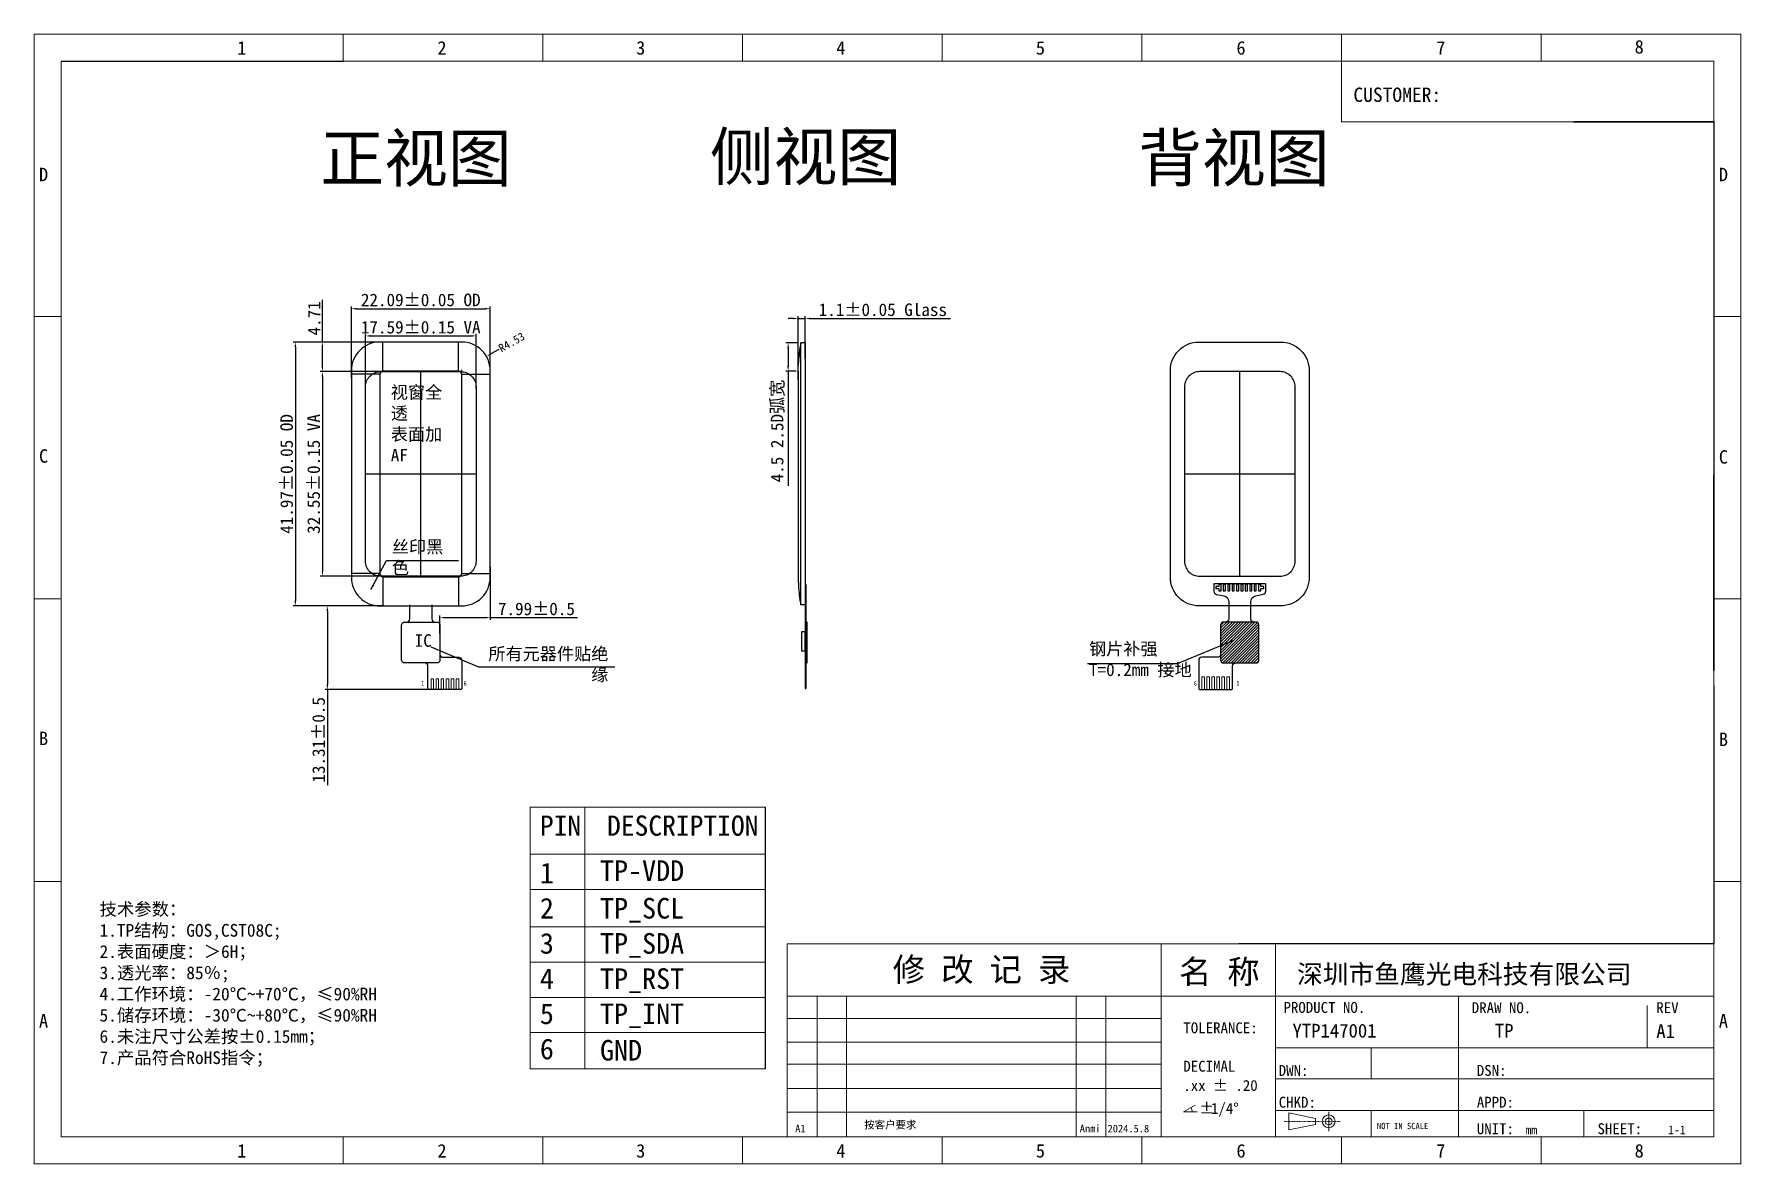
# Model space of a CAD drawing. Header units: inches. Extents: x 153 to 1143, y -4327 to -277.
# Drawn here: x 502.2 to 773.8, y -461.9 to -282.2 of the extents above; entities that cross this region are included whole.
import ezdxf

# ---------------------------------------------------------------- set-up
doc = ezdxf.new("R2010")
doc.units = ezdxf.units.IN
doc.header["$MEASUREMENT"] = 0
doc.linetypes.add('CENTER', pattern=[0.6, 0.375, -0.075, 0.075, -0.075])
for name, color, linetype in [('3', 2, 'Continuous'), ('COVER LENS', 6, 'Continuous'), ('dim', 4, 'Continuous'), ('FPC', 50, 'Continuous'), ('LENS', 5, 'Continuous'), ('需修改处', 1, 'Continuous')]:
    doc.layers.add(name, color=color, linetype=linetype)
doc.layers.add('CoverLens', color=6, linetype='Continuous', lineweight=13)
doc.layers.add('图框', color=7, linetype='Continuous', lineweight=25)
doc.styles.add('RD', font='ROMAND.shx', dxfattribs={"width": 0.8})
doc.styles.get("Standard").update_dxf_attribs({"font": 'txt', "bigfont": 'gbcbig.shx'})
doc.styles.add('宋体', font='SimSun.ttf')
doc.dimstyles.get("Standard").update_dxf_attribs({"dimtxt": 0.18, "dimasz": 0.18, "dimexe": 0.18, "dimexo": 0.0625, "dimgap": 0.09, "dimtad": 0, "dimtih": 1, "dimtoh": 1, "dimdec": 4, "dimzin": 0, "dimdsep": 46, "dimtxsty": 'Standard', "dimcen": 0.09, "dimadec": 0, "dimazin": 0, "dimtfac": 1, "dimtdec": 4, "dimtofl": 0, "dimtmove": 0, "dimatfit": 3, "dimfxl": 1, "dimtolj": 1, "dimtzin": 0, "dimarcsym": 0})
doc.dimstyles.new('YH', dxfattribs={"dimtxt": 1.2, "dimasz": 0.8, "dimexe": 0.35, "dimexo": 0.35, "dimgap": 0.3, "dimtad": 1, "dimzin": 9, "dimdsep": 46, "dimtxsty": '宋体', "dimcen": 0, "dimazin": 2, "dimtfac": 1, "dimtmove": 0, "dimatfit": 3, "dimfxl": 1, "dimarcsym": 0})

# ---------------------------------------------------------------- blocks, each defined once
blk = doc.blocks.new('*D25')
at = {"layer": 'Defpoints', "color": 0, "transparency": 16777216}
for p in [(572.52, -330.22), (554.93, -338.57), (572.52, -338.9)]:
    blk.add_point(p, dxfattribs=at)
at = {"layer": 'dim', "color": 0, "lineweight": -2, "transparency": 16777216}
for p, q in [((554.93, -338.22), (554.93, -329.87)), ((555.73, -330.22), (571.72, -330.22)), ((572.52, -338.55), (572.52, -329.87))]:
    blk.add_line(p, q, dxfattribs=at)
at = {"layer": 'dim', "color": 0, "transparency": 16777216}
for points in [[(555.73, -330.09), (555.73, -330.36), (554.93, -330.22)], [(571.72, -330.09), (571.72, -330.36), (572.52, -330.22)]]:
    blk.add_solid(points, dxfattribs=at)
at = {"layer": 'dim', "color": 0, "transparency": 16777216, "insert": (563.72, -328.85), "char_height": 2, "attachment_point": 5, "style": '宋体'}
blk.add_mtext('17.59%%P0.15 VA', dxfattribs=at)
blk = doc.blocks.new('*D26')
at = {"layer": 'Defpoints', "color": 0, "transparency": 16777216}
for p in [(574.77, -325.89), (552.68, -337.22), (574.77, -337.08)]:
    blk.add_point(p, dxfattribs=at)
at = {"layer": 'dim', "color": 0, "lineweight": -2, "transparency": 16777216}
for p, q in [((552.68, -336.87), (552.68, -325.54)), ((574.77, -336.73), (574.77, -325.54)), ((553.48, -325.89), (573.97, -325.89))]:
    blk.add_line(p, q, dxfattribs=at)
at = {"layer": 'dim', "color": 0, "transparency": 16777216}
for points in [[(553.48, -325.76), (553.48, -326.03), (552.68, -325.89)], [(573.97, -325.76), (573.97, -326.03), (574.77, -325.89)]]:
    blk.add_solid(points, dxfattribs=at)
at = {"layer": 'dim', "color": 0, "transparency": 16777216, "insert": (563.72, -324.51), "char_height": 2, "attachment_point": 5, "style": '宋体'}
blk.add_mtext('22.09%%P0.05 OD', dxfattribs=at)
blk = doc.blocks.new('*D27')
at = {"layer": 'Defpoints', "color": 0, "transparency": 16777216}
for p in [(558.05, -335.9), (548.07, -368.45), (558.15, -368.45)]:
    blk.add_point(p, dxfattribs=at)
at = {"layer": 'dim', "color": 0, "lineweight": -2, "transparency": 16777216}
for p, q in [((557.7, -335.9), (547.72, -335.9)), ((548.07, -336.7), (548.07, -367.65)), ((557.8, -368.45), (547.72, -368.45))]:
    blk.add_line(p, q, dxfattribs=at)
at = {"layer": 'dim', "color": 0, "transparency": 16777216}
for points in [[(547.94, -336.7), (548.2, -336.7), (548.07, -335.9)], [(547.94, -367.65), (548.2, -367.65), (548.07, -368.45)]]:
    blk.add_solid(points, dxfattribs=at)
at = {"layer": 'dim', "color": 0, "transparency": 16777216, "insert": (546.69, -352.18), "char_height": 2, "attachment_point": 5, "rotation": 90, "style": '宋体'}
blk.add_mtext('32.55%%P0.15 VA', dxfattribs=at)
blk = doc.blocks.new('*D28')
at = {"layer": 'Defpoints', "color": 0, "transparency": 16777216}
for p in [(557.99, -331.19), (543.77, -373.16), (557.95, -373.16)]:
    blk.add_point(p, dxfattribs=at)
at = {"layer": 'dim', "color": 0, "lineweight": -2, "transparency": 16777216}
for p, q in [((557.64, -331.19), (543.42, -331.19)), ((543.77, -331.99), (543.77, -372.36)), ((557.6, -373.16), (543.42, -373.16))]:
    blk.add_line(p, q, dxfattribs=at)
at = {"layer": 'dim', "color": 0, "transparency": 16777216}
for points in [[(543.63, -331.99), (543.9, -331.99), (543.77, -331.19)], [(543.63, -372.36), (543.9, -372.36), (543.77, -373.16)]]:
    blk.add_solid(points, dxfattribs=at)
at = {"layer": 'dim', "color": 0, "transparency": 16777216, "insert": (542.39, -352.18), "char_height": 2, "attachment_point": 5, "rotation": 90, "style": '宋体'}
blk.add_mtext('41.97%%P0.05 OD', dxfattribs=at)
blk = doc.blocks.new('*D30')
at = {"layer": 'Defpoints', "color": 0, "transparency": 16777216}
for p in [(548.07, -331.19), (557.99, -331.19), (558.05, -335.9)]:
    blk.add_point(p, dxfattribs=at)
at = {"layer": 'dim', "color": 0, "lineweight": -2, "transparency": 16777216}
for p, q in [((548.07, -331.19), (548.07, -324.46)), ((557.64, -331.19), (547.72, -331.19)), ((548.07, -335.1), (548.07, -331.99)), ((557.7, -335.9), (547.72, -335.9))]:
    blk.add_line(p, q, dxfattribs=at)
at = {"layer": 'dim', "color": 0, "transparency": 16777216}
for points in [[(547.94, -331.99), (548.2, -331.99), (548.07, -331.19)], [(547.94, -335.1), (548.2, -335.1), (548.07, -335.9)]]:
    blk.add_solid(points, dxfattribs=at)
at = {"layer": 'dim', "color": 0, "transparency": 16777216, "insert": (546.77, -327.43), "char_height": 2, "attachment_point": 5, "rotation": 90, "style": '宋体'}
blk.add_mtext('4.71', dxfattribs=at)
blk = doc.blocks.new('*D31')
at = {"layer": 'Defpoints', "color": 0, "transparency": 16777216}
for p in [(557.95, -373.16), (548.86, -386.48), (565.26, -386.48)]:
    blk.add_point(p, dxfattribs=at)
at = {"layer": 'dim', "color": 0, "lineweight": -2, "transparency": 16777216}
for p, q in [((557.6, -373.16), (548.51, -373.16)), ((548.86, -373.96), (548.86, -385.68)), ((564.91, -386.48), (548.51, -386.48)), ((548.86, -386.48), (548.86, -401.68))]:
    blk.add_line(p, q, dxfattribs=at)
at = {"layer": 'dim', "color": 0, "transparency": 16777216}
for points in [[(548.72, -373.96), (548.99, -373.96), (548.86, -373.16)], [(548.72, -385.68), (548.99, -385.68), (548.86, -386.48)]]:
    blk.add_solid(points, dxfattribs=at)
at = {"layer": 'dim', "color": 0, "transparency": 16777216, "insert": (547.48, -394.48), "char_height": 2, "attachment_point": 5, "rotation": 90, "style": '宋体'}
blk.add_mtext('13.31%%P0.5', dxfattribs=at)
blk = doc.blocks.new('*D32')
at = {"layer": 'Defpoints', "color": 0, "transparency": 16777216}
for p in [(574.77, -366.61), (574.77, -375.03), (566.78, -377.91)]:
    blk.add_point(p, dxfattribs=at)
at = {"layer": 'dim', "color": 0, "lineweight": -2, "transparency": 16777216}
for p, q in [((574.77, -366.96), (574.77, -375.38)), ((566.78, -377.56), (566.78, -374.68)), ((567.58, -375.03), (573.97, -375.03)), ((574.77, -375.03), (588.68, -375.03))]:
    blk.add_line(p, q, dxfattribs=at)
at = {"layer": 'dim', "color": 0, "transparency": 16777216}
for points in [[(567.58, -374.9), (567.58, -375.17), (566.78, -375.03)], [(573.97, -374.9), (573.97, -375.17), (574.77, -375.03)]]:
    blk.add_solid(points, dxfattribs=at)
at = {"layer": 'dim', "color": 0, "transparency": 16777216, "insert": (582.13, -373.66), "char_height": 2, "attachment_point": 5, "style": '宋体'}
blk.add_mtext('7.99%%P0.5', dxfattribs=at)
blk = doc.blocks.new('*D33')
at = {"layer": 'Defpoints', "color": 0, "transparency": 16777216}
for p in [(624.89, -327.45), (624.89, -334.18), (623.79, -337.51)]:
    blk.add_point(p, dxfattribs=at)
at = {"layer": 'dim', "color": 0, "lineweight": -2, "transparency": 16777216}
for p, q in [((622.99, -327.45), (622.19, -327.45)), ((623.79, -337.16), (623.79, -327.1)), ((623.79, -327.45), (624.89, -327.45)), ((624.89, -333.83), (624.89, -327.1)), ((625.69, -327.45), (648.01, -327.45))]:
    blk.add_line(p, q, dxfattribs=at)
at = {"layer": 'dim', "color": 0, "transparency": 16777216}
for points in [[(622.99, -327.32), (622.99, -327.59), (623.79, -327.45)], [(625.69, -327.32), (625.69, -327.59), (624.89, -327.45)]]:
    blk.add_solid(points, dxfattribs=at)
at = {"layer": 'dim', "color": 0, "transparency": 16777216, "insert": (637.25, -326.07), "char_height": 2, "attachment_point": 5, "style": '宋体'}
blk.add_mtext('1.1%%P0.05 Glass', dxfattribs=at)
blk = doc.blocks.new('*D34')
at = {"layer": 'Defpoints', "color": 0, "transparency": 16777216}
for p in [(624.19, -331.33), (622.17, -335.83), (623.79, -335.83)]:
    blk.add_point(p, dxfattribs=at)
at = {"layer": 'dim', "color": 0, "lineweight": -2, "transparency": 16777216}
for p, q in [((623.84, -331.33), (621.82, -331.33)), ((622.17, -332.13), (622.17, -335.03)), ((623.44, -335.83), (621.82, -335.83)), ((622.17, -335.83), (622.17, -354.07))]:
    blk.add_line(p, q, dxfattribs=at)
at = {"layer": 'dim', "color": 0, "transparency": 16777216}
for points in [[(622.04, -332.13), (622.31, -332.13), (622.17, -331.33)], [(622.04, -335.03), (622.31, -335.03), (622.17, -335.83)]]:
    blk.add_solid(points, dxfattribs=at)
at = {"layer": 'dim', "color": 0, "transparency": 16777216, "insert": (620.55, -345.35), "char_height": 2, "attachment_point": 5, "rotation": 90, "style": '宋体'}
blk.add_mtext('4.5 2.5D弧宽', dxfattribs=at)
blk = doc.blocks.new('*D74')
at = {"color": 3, "lineweight": -2, "ltscale": 1.478869, "transparency": 16777216}
for p, q in [((576.15, -332.37), (574.87, -333.09)), ((570.15, -335.72), (570.33, -335.72)), ((570.24, -335.81), (570.24, -335.63))]:
    blk.add_line(p, q, dxfattribs=at)
at = {"color": 3, "ltscale": 1.478869, "transparency": 16777216}
blk.add_solid([(574.81, -332.97), (574.94, -333.21), (574.18, -333.49)], dxfattribs=at)
at = {"layer": 'Defpoints', "color": 0, "ltscale": 1.478869, "transparency": 16777216}
for p in [(574.18, -333.49), (570.24, -335.72)]:
    blk.add_point(p, dxfattribs=at)
at = {"color": 3, "ltscale": 1.478869, "transparency": 16777216, "insert": (578.17, -331.22), "char_height": 1.3, "attachment_point": 5, "rotation": 29.5813, "style": '宋体'}
blk.add_mtext('\\A1;R4.53', dxfattribs=at)

msp = doc.modelspace()

# ---------------------------------------------------------------- hatches: boundary and pattern name
at = {"layer": 'FPC'}
h = msp.add_hatch(dxfattribs=at)
h.set_pattern_fill('ANSI31', color=256, scale=0.1, style=0)
h.set_pattern_definition([(45, (1174.83333, 3989.29026), (-0.224506403, 0.224506403), [])])
edge = h.paths.add_edge_path()
edge.add_line((690.991, -376.243), (690.991, -381.743))
edge.add_arc((691.491, -381.743), 0.5, 180, 270)
edge.add_line((691.491, -382.243), (696.591, -382.243))
edge.add_arc((696.591, -381.743), 0.5, 270, 360)
edge.add_line((697.091, -381.743), (697.091, -376.243))
edge.add_arc((696.591, -376.243), 0.5, 0, 90)
edge.add_line((696.591, -375.743), (691.491, -375.743))
edge.add_arc((691.491, -376.243), 0.5, 90, 180)

# ---------------------------------------------------------------- linework, layer by layer
at = {"lineweight": 0}
for p, q in [((502.202, -282.214), (773.773, -282.214)), ((502.202, -461.931), (502.202, -282.214)), ((551.373, -286.493), (551.373, -282.214)), ((583.144, -286.493), (583.144, -282.214)), ((614.916, -286.493), (614.916, -282.214)), ((646.687, -286.493), (646.687, -282.214)), ((646.687, -284.916), (646.687, -282.214)), ((678.459, -286.493), (678.459, -282.214)), ((710.23, -286.493), (710.23, -282.214)), ((742.002, -282.214), (742.002, -286.493)), ((773.773, -282.214), (773.773, -461.931)), ((646.687, -286.349), (646.687, -284.916)), ((506.481, -286.493), (769.494, -286.493)), ((506.481, -457.652), (506.481, -286.493)), ((769.494, -286.493), (506.481, -286.493)), ((506.481, -286.493), (506.481, -457.652)), ((769.494, -286.493), (769.494, -457.652)), ((769.494, -457.652), (769.494, -286.493)), ((502.202, -327.143), (506.481, -327.143)), ((769.494, -327.143), (773.773, -327.143)), ((506.481, -372.072), (502.202, -372.072)), ((504.905, -372.072), (502.202, -372.072)), ((506.338, -372.072), (504.905, -372.072)), ((769.494, -372.072), (773.773, -372.072)), ((769.494, -372.072), (773.773, -372.072)), ((769.637, -372.072), (771.071, -372.072)), ((771.071, -372.072), (773.773, -372.072)), ((502.202, -417.002), (506.481, -417.002)), ((769.494, -451.148), (769.494, -416.112)), ((769.494, -417.002), (773.773, -417.002)), ((506.481, -457.652), (506.481, -422.616)), ((769.494, -426.935), (622.034, -426.935)), ((769.494, -457.652), (769.494, -426.935)), ((622.034, -435.254), (769.494, -435.254)), ((728.857, -457.652), (728.857, -435.254)), ((758.859, -443.464), (758.859, -436.765)), ((773.773, -437.933), (773.773, -451.148)), ((773.773, -441.105), (773.773, -451.148)), ((773.773, -441.105), (773.773, -451.148)), ((592.241, -444.842), (592.241, -444.843)), ((592.241, -444.842), (592.241, -444.843)), ((769.494, -443.464), (699.751, -443.464)), ((706.099, -454.706), (701.836, -453.839)), ((701.836, -453.839), (701.836, -456.514)), ((701.836, -456.514), (706.099, -455.647)), ((706.099, -455.647), (706.099, -454.706)), ((708.191, -456.722), (708.191, -453.632)), ((769.494, -457.652), (506.481, -457.652)), ((769.494, -457.652), (506.481, -457.652)), ((506.481, -457.652), (769.494, -457.652)), ((506.481, -457.652), (547.164, -457.652)), ((541.576, -457.652), (506.481, -457.652)), ((506.481, -457.652), (555.802, -457.652)), ((506.481, -457.652), (769.494, -457.652)), ((551.373, -461.931), (551.373, -457.652)), ((559.236, -457.652), (638.359, -457.652)), ((583.144, -461.931), (583.144, -457.652)), ((614.916, -461.931), (614.916, -457.652)), ((646.687, -461.931), (646.687, -457.652)), ((646.687, -457.652), (646.687, -461.931)), ((646.687, -457.795), (646.687, -459.229)), ((672.071, -457.652), (769.494, -457.652)), ((672.071, -457.652), (699.751, -457.652)), ((678.459, -461.931), (678.459, -457.652)), ((696.857, -457.652), (769.494, -457.652)), ((769.494, -457.652), (699.751, -457.652)), ((710.23, -461.931), (710.23, -457.652)), ((742.002, -461.931), (742.002, -457.652)), ((646.687, -459.229), (646.687, -461.931)), ((773.773, -461.931), (502.202, -461.931))]:
    msp.add_line(p, q, dxfattribs=at)
for p, q in [((506.481, -286.493), (551.373, -286.493)), ((769.494, -296.181), (747.284, -296.181)), ((769.494, -296.181), (769.494, -383.471)), ((769.494, -296.181), (769.494, -378.669)), ((563.724, -368.453), (563.724, -335.901)), ((694.049, -368.453), (694.049, -335.901)), ((554.926, -352.177), (572.515, -352.177)), ((685.25, -352.177), (702.84, -352.177)), ((769.494, -376.077), (769.494, -352.338)), ((769.494, -385.912), (769.494, -426.935)), ((769.494, -426.935), (693.915, -426.935)), ((769.494, -426.935), (706.511, -426.935))]:
    msp.add_line(p, q)
at = {"color": 4, "linetype": 'Continuous'}
for p, q in [((769.494, -383.471), (769.494, -357.614)), ((769.494, -380.466), (769.494, -364.444))]:
    msp.add_line(p, q, dxfattribs=at)
at = {"color": 1, "linetype": 'Continuous'}
msp.add_line((769.494, -380.466), (769.494, -364.444), dxfattribs=at)
at = {"linetype": 'ByBlock', "lineweight": 0}
for p, q in [((622.034, -426.935), (622.034, -457.652)), ((681.519, -426.935), (681.519, -457.652)), ((699.751, -426.935), (699.751, -457.652)), ((626.791, -435.254), (626.791, -457.652)), ((631.481, -435.254), (631.481, -457.652)), ((668.002, -435.254), (668.002, -457.652)), ((672.716, -435.254), (672.716, -457.652)), ((681.519, -438.815), (622.034, -438.815)), ((681.519, -442.579), (622.034, -442.579)), ((714.925, -443.464), (714.925, -448.384)), ((681.519, -446.075), (622.034, -446.075)), ((681.519, -449.961), (622.034, -449.961)), ((681.519, -449.961), (622.034, -449.961)), ((769.494, -448.384), (699.751, -448.384)), ((769.494, -453.438), (699.751, -453.438)), ((714.925, -453.438), (714.925, -457.652)), ((748.776, -453.438), (748.776, -457.652)), ((681.519, -453.684), (622.034, -453.684))]:
    msp.add_line(p, q, dxfattribs=at)
at = {"linetype": 'CENTER', "lineweight": 0, "ltscale": 0.1}
msp.add_line((710.005, -455.177), (701.085, -455.177), dxfattribs=at)
at = {"linetype": 'ByBlock', "lineweight": 0, "const_width": 0.152}
msp.add_lwpolyline([(710.23, -286.493), (710.23, -296.181), (769.494, -296.181)], dxfattribs=at)
at = {"lineweight": 0}
msp.add_lwpolyline([(687.241, -453.678), (685.063, -453.678), (686.943, -452.592)], dxfattribs=at)
msp.add_lwpolyline([(686.483, -453.678, 0.1316525), (686.293, -452.968)], format="xyb", dxfattribs=at)
for radius, start, end in [(1.022, 0, 180), (1.022, 180, 0), (0.54, 0, 180), (0.54, 180, 0)]:
    msp.add_arc((708.191, -455.177), radius, start, end, dxfattribs=at)
at = {"layer": 'COVER LENS'}
for p, q in [((557.7, -335.831), (557.7, -331.192)), ((569.748, -335.831), (569.748, -331.192)), ((624.891, -331.331), (624.191, -331.331)), ((624.191, -373.023), (624.191, -331.331)), ((624.891, -331.331), (624.891, -373.023)), ((557.2, -336.331), (552.7, -336.331)), ((570.248, -336.331), (574.748, -336.331)), ((623.791, -335.805), (623.791, -368.549)), ((557.2, -368.023), (552.7, -368.023)), ((557.7, -368.523), (557.7, -373.162)), ((569.748, -368.523), (569.748, -373.162)), ((570.248, -368.023), (574.748, -368.023)), ((624.891, -373.023), (624.191, -373.023))]:
    msp.add_line(p, q, dxfattribs=at)
at = {"layer": 'COVER LENS', "color": 0}
for points in [[(572.515, -338.301), (572.515, -366.053, -0.4142136), (570.115, -368.453), (557.326, -368.453, -0.4142136), (554.926, -366.053), (554.926, -338.301, -0.4142136), (557.326, -335.901), (570.115, -335.901, -0.4142136)], [(685.254, -338.301), (685.254, -366.053, 0.4142136), (687.654, -368.453), (700.443, -368.453, 0.4142136), (702.843, -366.053), (702.843, -338.301, 0.4142136), (700.443, -335.901), (687.654, -335.901, 0.4142136)]]:
    msp.add_lwpolyline(points, format="xyb", close=True, dxfattribs=at)
at = {"layer": 'COVER LENS'}
msp.add_lwpolyline([(557.2, -368.023, 0.4142136), (557.7, -368.523), (569.748, -368.523, 0.4142136), (570.248, -368.023), (570.248, -336.331, 0.4142136), (569.748, -335.831), (557.7, -335.831, 0.4142136), (557.2, -336.331)], format="xyb", close=True, dxfattribs=at)
for centre, start, end in [((646.548, -335.587), 169.22204, 177.18269), ((646.548, -368.767), 182.81731, 190.77796)]:
    msp.add_arc(centre, 22.758, start, end, dxfattribs=at)
for points, start_tangent, end_tangent in [([(623.791, -335.805), (623.791, -335.643), (623.792, -335.486), (623.793, -335.324), (623.795, -335.15), (623.799, -334.97), (623.804, -334.793), (623.81, -334.625), (623.817, -334.468)], (0.0003585, 0.9999999), (0.0483583, 0.9988301)), ([(623.791, -368.549), (623.791, -368.71), (623.792, -368.867), (623.793, -369.03), (623.795, -369.203), (623.799, -369.384), (623.804, -369.561), (623.81, -369.729), (623.817, -369.886)], (0.0003585, -0.9999999), (0.0483583, -0.9988301))]:
    msp.add_spline(points, degree=3, dxfattribs=dict(at, start_tangent=start_tangent, end_tangent=end_tangent))
at = {"layer": 'CoverLens', "lineweight": -3}
for points in [[(570.239, -331.192), (557.209, -331.192, 0.4142136), (552.679, -335.722), (552.679, -368.632, 0.4142136), (557.209, -373.162), (570.239, -373.162, 0.4142136), (574.769, -368.632), (574.769, -335.722, 0.4142136)], [(687.53, -331.192), (700.56, -331.192, -0.4142136), (705.09, -335.722), (705.09, -368.632, -0.4142136), (700.56, -373.162), (687.53, -373.162, -0.4142136), (683, -368.632), (683, -335.722, -0.4142136)]]:
    msp.add_lwpolyline(points, format="xyb", close=True, dxfattribs=at)
at = {"layer": 'CoverLens', "lineweight": -3, "start_tangent": (-0.1711891, 0.9852382), "end_tangent": (-0.0687095, 0.9976367)}
msp.add_spline([(683.084, -369.446), (683.018, -368.677)], degree=3, dxfattribs=at)
at = {"layer": 'dim', "color": 0}
msp.add_line((747.013, -296.181), (769.494, -296.181), dxfattribs=at)
at = {"layer": 'FPC'}
for p, q in [((624.891, -369.751), (624.991, -369.751)), ((624.891, -369.751), (624.891, -386.335)), ((624.991, -369.751), (624.991, -386.335)), ((624.891, -386.335), (624.991, -386.335))]:
    msp.add_line(p, q, dxfattribs=at)
for points in [[(690.326, -371.332), (691.487, -371.564, -0.3576279), (692.291, -372.544), (692.291, -375.243, -0.4142136), (691.791, -375.743), (691.491, -375.743, 0.4142136), (690.991, -376.243), (690.991, -380.849, -0.4142136), (690.491, -381.349), (688.007, -381.349, 0.4142136), (687.507, -381.849), (687.507, -386.277, 0.4142136), (687.707, -386.477), (692.707, -386.477, 0.4142136), (692.907, -386.277), (692.907, -382.743, -0.4142136), (693.407, -382.243), (696.591, -382.243, 0.4142136), (697.091, -381.743), (697.091, -376.243, 0.4142136), (696.591, -375.743), (696.291, -375.743, -0.4142136), (695.791, -375.243), (695.791, -372.543, -0.3576279), (696.595, -371.562), (697.771, -371.327, 0.3576279), (698.174, -370.837), (698.174, -369.647), (689.924, -369.647), (689.924, -370.842, 0.3576279)], [(566.778, -376.243), (566.778, -381.743, -0.4142136), (566.278, -382.243), (561.178, -382.243, -0.4142136), (560.678, -381.743), (560.678, -376.243, -0.4142136), (561.178, -375.743), (566.278, -375.743, -0.4142136)], [(690.991, -376.243), (690.991, -381.743, 0.4142136), (691.491, -382.243), (696.591, -382.243, 0.4142136), (697.091, -381.743), (697.091, -376.243, 0.4142136), (696.591, -375.743), (691.491, -375.743, 0.4142136)]]:
    msp.add_lwpolyline(points, format="xyb", close=True, dxfattribs=at)
for points in [[(690.224, -370.397), (690.724, -370.397), (690.724, -370.747), (691.074, -370.747), (691.074, -369.747), (690.724, -369.747), (690.724, -370.097), (690.224, -370.097)], [(691.424, -370.747), (691.774, -370.747), (691.774, -369.747), (691.424, -369.747)], [(692.124, -370.747), (692.474, -370.747), (692.474, -369.747), (692.124, -369.747)], [(692.824, -370.747), (693.174, -370.747), (693.174, -369.747), (692.824, -369.747)], [(693.524, -370.747), (693.874, -370.747), (693.874, -369.747), (693.524, -369.747)], [(694.224, -370.747), (694.574, -370.747), (694.574, -369.747), (694.224, -369.747)], [(694.924, -370.747), (695.274, -370.747), (695.274, -369.747), (694.924, -369.747)], [(695.624, -370.747), (695.974, -370.747), (695.974, -369.747), (695.624, -369.747)], [(696.324, -370.747), (696.674, -370.747), (696.674, -369.747), (696.324, -369.747)], [(697.374, -370.397), (697.874, -370.397), (697.874, -370.097), (697.374, -370.097), (697.374, -369.747), (697.024, -369.747), (697.024, -370.747), (697.374, -370.747)], [(624.291, -380.308), (624.891, -380.308), (624.891, -377.308), (624.291, -377.308)], [(624.991, -382.243), (625.191, -382.243), (625.191, -375.743), (624.991, -375.743)]]:
    msp.add_lwpolyline(points, close=True, dxfattribs=at)
msp.add_lwpolyline([(565.478, -373.023), (565.478, -375.243, 0.4142136), (565.978, -375.743), (566.278, -375.743, -0.4142136), (566.778, -376.243), (566.778, -380.849, 0.4142136), (567.278, -381.349), (569.762, -381.349, -0.4142136), (570.262, -381.849), (570.262, -386.277, -0.4142136), (570.062, -386.477), (565.062, -386.477, -0.4142136), (564.862, -386.277), (564.862, -382.743, 0.4142136), (564.362, -382.243), (561.178, -382.243, -0.4142136), (560.678, -381.743), (560.678, -376.243, -0.4142136), (561.178, -375.743), (561.478, -375.743, 0.4142136), (561.978, -375.243), (561.978, -373.023)], format="xyb", dxfattribs=at)
at = {"layer": 'FPC', "lineweight": 5}
for points in [[(565.362, -384.777), (565.762, -384.777), (565.762, -386.477), (565.362, -386.477)], [(566.162, -384.777), (566.562, -384.777), (566.562, -386.477), (566.162, -386.477)], [(566.962, -384.777), (567.362, -384.777), (567.362, -386.477), (566.962, -386.477)], [(567.762, -384.777), (568.162, -384.777), (568.162, -386.477), (567.762, -386.477)], [(568.562, -384.777), (568.962, -384.777), (568.962, -386.477), (568.562, -386.477)], [(569.362, -384.777), (569.762, -384.777), (569.762, -386.477), (569.362, -386.477)], [(688.407, -384.477), (688.007, -384.477), (688.007, -386.477), (688.407, -386.477)], [(689.207, -384.477), (688.807, -384.477), (688.807, -386.477), (689.207, -386.477)], [(690.007, -384.477), (689.607, -384.477), (689.607, -386.477), (690.007, -386.477)], [(690.807, -384.477), (690.407, -384.477), (690.407, -386.477), (690.807, -386.477)], [(691.607, -384.477), (691.207, -384.477), (691.207, -386.477), (691.607, -386.477)], [(692.407, -384.477), (692.007, -384.477), (692.007, -386.477), (692.407, -386.477)]]:
    msp.add_lwpolyline(points, close=True, dxfattribs=at)
at = {"layer": '图框', "lineweight": 5}
for p, q in [((769.494, -296.181), (769.494, -383.041)), ((769.494, -345.387), (769.494, -383.007))]:
    msp.add_line(p, q, dxfattribs=at)
at = {"layer": '图框', "color": 3, "lineweight": 0}
for p, q in [((581.151, -405.201), (618.512, -405.201)), ((589.851, -405.201), (589.851, -446.838)), ((618.512, -412.668), (581.151, -412.668))]:
    msp.add_line(p, q, dxfattribs=at)
at = {"layer": '图框', "color": 3}
msp.add_line((618.512, -405.201), (618.512, -446.838), dxfattribs=at)
at = {"layer": '图框', "lineweight": 5}
for points in [[(769.494, -345.387), (769.494, -383.007)], [(769.494, -345.421), (769.494, -383.041)]]:
    msp.add_lwpolyline(points, dxfattribs=at)
at = {"layer": '图框', "color": 3, "lineweight": 0}
for points in [[(581.151, -446.838), (581.151, -446.838), (581.151, -405.201)], [(581.151, -418.266), (618.512, -418.266)], [(581.151, -424.251), (618.512, -424.251)], [(581.151, -429.849), (618.512, -429.849)], [(581.151, -435.448), (618.512, -435.448)], [(581.151, -441.047), (618.512, -441.047)], [(581.151, -446.838), (618.512, -446.838)]]:
    msp.add_lwpolyline(points, dxfattribs=at)

# ---------------------------------------------------------------- texts
at = {"lineweight": 0, "style": '宋体'}
for s, height, p in [('1', 2.139, (534.508, -285.466)), ('2', 2.139, (566.368, -285.466)), ('3', 2.139, (597.989, -285.466)), ('4', 2.139, (629.849, -285.466)), ('5', 2.139, (661.59, -285.466)), ('6', 2.139, (693.509, -285.466)), ('7', 2.139, (725.309, -285.466)), ('8', 2.139, (756.871, -285.299)), ('D', 2.139, (502.977, -305.611)), ('D', 2.139, (770.274, -305.611)), ('C ', 2.1395, (502.977, -350.39)), ('C', 2.139, (770.274, -350.54)), ('B', 2.139, (502.977, -395.319)), ('B', 2.139, (770.274, -395.469)), ('PRODUCT NO.', 1.73911, (700.997, -437.921)), ('DRAW NO.', 1.7391, (730.954, -437.958)), ('REV', 1.7391, (760.315, -437.958)), ('A', 2.139, (502.977, -440.249)), ('TOLERANCE:', 1.7391, (685.063, -441.159)), ('A', 2.139, (770.269, -440.249)), ('DECIMAL', 1.7391, (685.063, -447.27)), ('DWN:', 1.7391, (700.238, -447.941)), ('DSN:', 1.7391, (731.759, -447.941)), ('.xx %%p .20', 1.73911, (685.063, -450.329)), ('%%p ', 1.7391, (687.59, -453.941)), ('1/4%%D', 1.7391, (689.452, -453.975)), ('CHKD:', 1.7391, (700.238, -452.995)), ('APPD:', 1.7391, (731.759, -452.995)), ('UNIT:', 1.7391, (731.759, -457.212)), ('mm', 1.3692, (739.497, -457.212)), ('SHEET:', 1.7391, (750.961, -457.212)), ('1-1', 1.3692, (762.19, -457.212)), ('1', 2.139, (534.508, -460.926)), ('2', 2.139, (566.368, -460.926)), ('3', 2.139, (597.989, -460.926)), ('4', 2.139, (629.849, -460.926)), ('5', 2.139, (661.59, -460.926)), ('6', 2.139, (693.509, -460.926)), ('7', 2.139, (725.309, -460.926)), ('8', 2.139, (756.871, -460.926))]:
    msp.add_text(s, height=height, dxfattribs=at).set_placement(p)
at = {"linetype": 'ByBlock', "lineweight": 0, "style": '宋体'}
for s, p in [('修 改 记 录', (638.832, -432.89)), ('名 称', (684.37, -433.249))]:
    msp.add_text(s, height=3.7674, dxfattribs=at).set_placement(p)
at = {"color": 7, "linetype": 'ByBlock', "lineweight": 0, "style": '宋体'}
msp.add_text('深圳市鱼鹰光电科技有限公司', height=3, dxfattribs=at).set_placement((703.164, -433.249))
at = {"linetype": 'ByBlock', "lineweight": 0, "attachment_point": 1, "style": '宋体'}
for s, insert, char_height, width in [('CUSTOMER:', (712.116, -290.713), 2.2821, 24.54943), ('NOT IN SCALE', (715.867, -455.407), 1.00214, 11.42153)]:
    msp.add_mtext(s, dxfattribs=dict(at, insert=insert, char_height=char_height, width=width))
at = {"color": 21, "char_height": 0.75, "width": 0.59498, "style": 'RD'}
for s, insert, attachment_point in [('{\\fSimSun|b0|i0|c134|p2;\\C0;1}', (564.279, -385.116), 3), ('{\\fSimSun|b0|i0|c134|p2;\\C0;6}', (571.033, -385.116), 3), ('{\\fSimSun|b0|i0|c134|p2;\\C0;6}', (686.736, -385.116), 1), ('{\\fSimSun|b0|i0|c134|p2;\\C0;1}', (693.491, -385.116), 1)]:
    msp.add_mtext(s, dxfattribs=dict(at, insert=insert, attachment_point=attachment_point))
at = {"color": 7, "insert": (512.611, -420.392), "char_height": 2.02547, "width": 53.74839, "attachment_point": 1, "style": '宋体'}
msp.add_mtext('{\\fSimSun|b0|i0|c134|p54;技术参数}：\\P{\\fNSimSun|b0|i0|c134|p49;\\C256;1.TP结构：GOS\\fSimSun|b0|i0|c134|p2;,CST08C;\\P}2.表面硬度：＞6H；\\P3.透光率：85％;\\P4.工作环境：-20℃~+70℃，≤90%RH\\P5.储存环境：-30℃~+80℃，≤90%RH\\P6.未注尺寸公差按±0.15mm；\\P7.产品符合RoHS指令；', dxfattribs=at)
at = {"layer": '3', "color": 0, "lineweight": 5, "char_height": 6.19793, "width": 70.67822, "attachment_point": 1, "style": '宋体'}
for s, insert in [('{\\H1.2x;正视图}', (547.743, -298.214)), ('{\\fSimSun|b0|i0|c134|p2;\\H1.2x;侧视图}', (609.727, -297.99)), ('{\\fSimSun|b0|i0|c134|p2;\\H1.2x;背视图}', (677.882, -298.165))]:
    msp.add_mtext(s, dxfattribs=dict(at, insert=insert))
at = {"layer": 'dim', "char_height": 2}
for s, insert, width, attachment_point in [('{\\fSimSun|b0|i0|c134|p2;\\C4;视窗全透\\P表面加AF}', (558.952, -338.188), 9.94447, 1), ('{\\fSimSun|b0|i0|c134|p2;丝印黑色}', (559.127, -362.768), 10.1738, 1), ('{\\fSimSun|b0|i0|c134|p2;所有元器件贴绝缘}', (593.576, -379.784), 19.75003, 3), ('{\\fSimSun|b0|i0|c134|p2;钢片补强T=0.2mm 接地}', (670.052, -379.001), 17.126, 1)]:
    msp.add_mtext(s, dxfattribs=dict(at, insert=insert, width=width, attachment_point=attachment_point))
at = {"layer": 'LENS', "color": 4, "insert": (562.754, -377.681), "char_height": 2, "width": 2.58368, "attachment_point": 1}
msp.add_mtext('{\\fSimHei|b0|i0|c0|p49;\\C1;IC}', dxfattribs=at)
at = {"layer": '图框', "color": 3, "lineweight": 0, "style": '宋体'}
for s, height, p in [('PIN', 3.2181, (582.683, -409.734)), ('DESCRIPTION', 3.21806, (593.37, -409.734)), ('1', 3.282, (582.672, -417.301)), ('TP-VDD', 3.2819, (592.24, -416.924)), ('2', 3.282, (582.672, -422.9)), ('TP_SCL', 3.2819, (592.24, -422.909)), ('3', 3.282, (582.672, -428.498)), ('TP_SDA', 3.2819, (592.24, -428.508)), ('4', 3.282, (582.672, -434.097)), ('TP_RST', 3.2819, (592.24, -434.106)), ('5', 3.282, (582.672, -439.695)), ('TP_INT', 3.2819, (592.24, -439.705)), ('6', 3.282, (582.672, -445.294)), ('GND', 3.2819, (592.24, -445.496))]:
    msp.add_text(s, height=height, dxfattribs=at).set_placement(p)
at = {"layer": '需修改处', "color": 1, "linetype": 'ByBlock', "lineweight": 0, "true_color": 0xff0000, "style": '宋体'}
msp.add_text('YTP147001', height=2.1845, dxfattribs=at).set_placement((702.433, -441.838))
at = {"layer": '需修改处', "color": 1, "linetype": 'ByBlock', "lineweight": 0, "style": '宋体'}
for s, p in [('TP', (734.623, -441.838)), ('A1', (760.315, -441.917))]:
    msp.add_text(s, height=2.1845, dxfattribs=at).set_placement(p)
at = {"layer": '需修改处', "linetype": 'ByBlock', "lineweight": 0, "style": '宋体'}
for s, p in [('A1', (623.301, -456.926)), ('按客户要求', (634.288, -456.33)), ('Anmi', (668.577, -456.926)), ('2024.5.8', (673.003, -456.926))]:
    msp.add_text(s, height=1.2171, dxfattribs=at).set_placement(p)

# ---------------------------------------------------------------- dimensions: what is measured, and where the dimension line sits
at = {"ltscale": 1.478869}
dim = msp.add_radius_dim(center=(570.239, -335.722), mpoint=(574.179, -333.486), dimstyle='Standard', override={"dimtxt": 1.3, "dimasz": 0.8, "dimtih": 0, "dimtoh": 0, "dimdec": 2, "dimrnd": 0.005, "dimtxsty": '宋体', "dimclrd": 3, "dimclre": 3, "dimclrt": 3, "dimtdec": 2, "dimfxl": 0.2, "dimarcsym": 1}, dxfattribs=at)
dim.commit()
dim.dimension.update_dxf_attribs({"geometry": '*D74', "text_midpoint": (578.174, -331.217), "dimtype": 164})
at = {"layer": 'dim'}
for base, p1, p2, text, picture, middle in [((574.769, -325.892), (552.679, -337.216), (574.769, -337.084), '<>%%P0.05 OD', '*D26', (563.724, -324.514)), ((624.891, -327.453), (623.791, -337.509), (624.891, -334.179), '<>%%P0.05 Glass', '*D33', (637.249, -326.075)), ((574.769, -375.033), (566.778, -377.909), (574.769, -366.614), '<>%%P0.5', '*D32', (582.126, -373.655))]:
    dim = msp.add_linear_dim(base=base, p1=p1, p2=p2, text=text, dimstyle='YH', override={"dimtxt": 2}, dxfattribs=at)
    dim.commit()
    dim.dimension.update_dxf_attribs({"geometry": picture, "text_midpoint": middle})
dim = msp.add_linear_dim(base=(548.07, -331.192), p1=(558.05, -335.901), p2=(557.987, -331.192), angle=90, dimstyle='YH', override={"dimtxt": 2}, dxfattribs=at)
dim.commit()
dim.dimension.update_dxf_attribs({"geometry": '*D30', "text_midpoint": (546.77, -327.427)})
dim = msp.add_linear_dim(base=(572.515, -330.224), p1=(554.926, -338.571), p2=(572.515, -338.9), text='<>%%P0.15 VA', dimstyle='YH', override={"dimtxt": 2}, dxfattribs=at)
dim.commit()
dim.dimension.update_dxf_attribs({"geometry": '*D25', "text_midpoint": (563.721, -330.224), "dimtype": 160})
for base, p1, p2, text, picture, middle in [((543.766, -373.162), (557.987, -331.192), (557.948, -373.162), '<>%%P0.05 OD', '*D28', (542.388, -352.177)), ((622.173, -335.833), (624.191, -331.331), (623.791, -335.833), '<> 2.5D弧宽', '*D34', (620.554, -345.352)), ((548.07, -368.453), (558.05, -335.901), (558.149, -368.453), '<>%%P0.15 VA', '*D27', (546.692, -352.177)), ((548.857083, -386.476842), (557.948146, -373.161843), (565.261554, -386.476842), '<>%%P0.5', '*D31', (547.478871, -394.476284))]:
    dim = msp.add_linear_dim(base=base, p1=p1, p2=p2, angle=90, text=text, dimstyle='YH', override={"dimtxt": 2}, dxfattribs=at)
    dim.commit()
    dim.dimension.update_dxf_attribs({"geometry": picture, "text_midpoint": middle})

# ---------------------------------------------------------------- leaders
for points in [[(555.799, -370.576), (558.287, -365.944), (569.749, -365.944)], [(565.338, -379.681), (572.918, -382.864), (594.601, -382.864)], [(693.025, -378.654), (684.062, -382.399), (669.8, -382.399)]]:
    msp.add_leader(points, dimstyle='YH', override={"dimtxt": 2}, dxfattribs=at)

doc.saveas('drawing.dxf')
